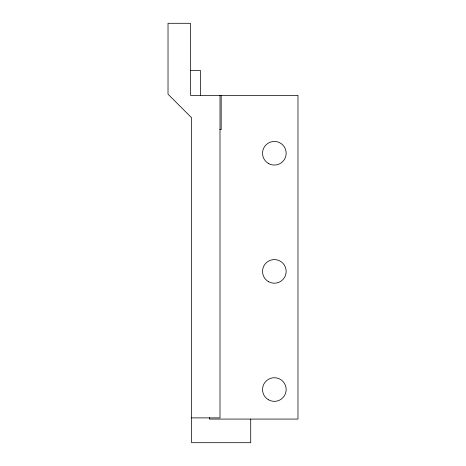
<?xml version="1.0" encoding="UTF-8"?>
<svg xmlns="http://www.w3.org/2000/svg" width="466" height="466" viewBox="0 0 466 466"><rect width="100%" height="100%" fill="white"/><g stroke="black" fill="none" stroke-linecap="round" stroke-linejoin="round"><path stroke-width="0.7" d="M190.507 70.558L200.514 70.558L200.514 95.367M219.795 129.63L221.187 129.63L221.187 95.367M191.648 417.891L220.004 417.891L220.004 95.367M250.72 419.074L250.72 442.7L191.648 442.7L191.648 117.811L168.022 94.184L168.022 23.3L190.472 23.3L190.472 95.367L297.978 95.367L297.978 419.074L209.374 419.074L209.374 417.618M268.445 163.484A11.813 11.813 0 0 0 286.165 153.256A11.813 11.813 0 0 0 268.445 143.021A11.813 11.813 0 0 0 268.445 163.484M268.445 399.77A11.813 11.813 0 0 0 286.165 389.535A11.813 11.813 0 0 0 268.445 379.307A11.813 11.813 0 0 0 268.445 399.77M268.445 281.627A11.813 11.813 0 0 0 286.165 271.398A11.813 11.813 0 0 0 268.445 261.164A11.813 11.813 0 0 0 268.445 281.627"/></g></svg>
